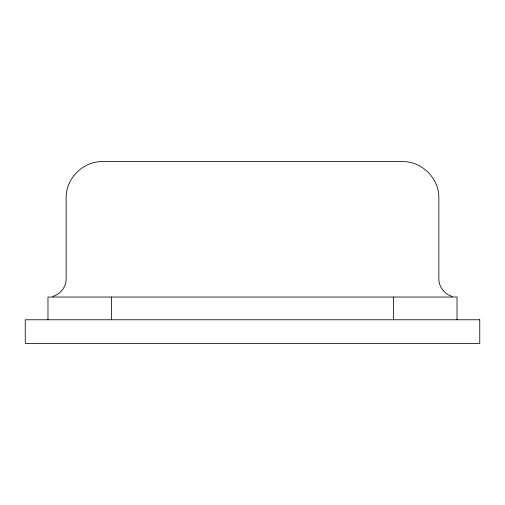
<?xml version="1.0" encoding="UTF-8"?>
<svg xmlns="http://www.w3.org/2000/svg" width="505" height="505" viewBox="0 0 505 505"><rect width="100%" height="100%" fill="white"/><g stroke="black" fill="none" stroke-linecap="round" stroke-linejoin="round"><path stroke-width="0.76" d="M52.678 296.422C60.449 294.434 66.243 286.878 66.155 278.861L66.155 197.96C65.745 178.524 83.079 161.19 102.515 161.6L402.485 161.6C421.921 161.19 439.255 178.524 438.845 197.96L438.845 278.861C438.757 286.878 444.551 294.434 452.322 296.422M457.025 319.766L457.025 297.041L47.975 297.041L47.975 319.766M393.395 297.041L393.395 319.766M111.605 297.041L111.605 319.766M479.75 319.766L25.25 319.766L25.25 343.4L479.75 343.4L479.75 319.766"/></g></svg>
